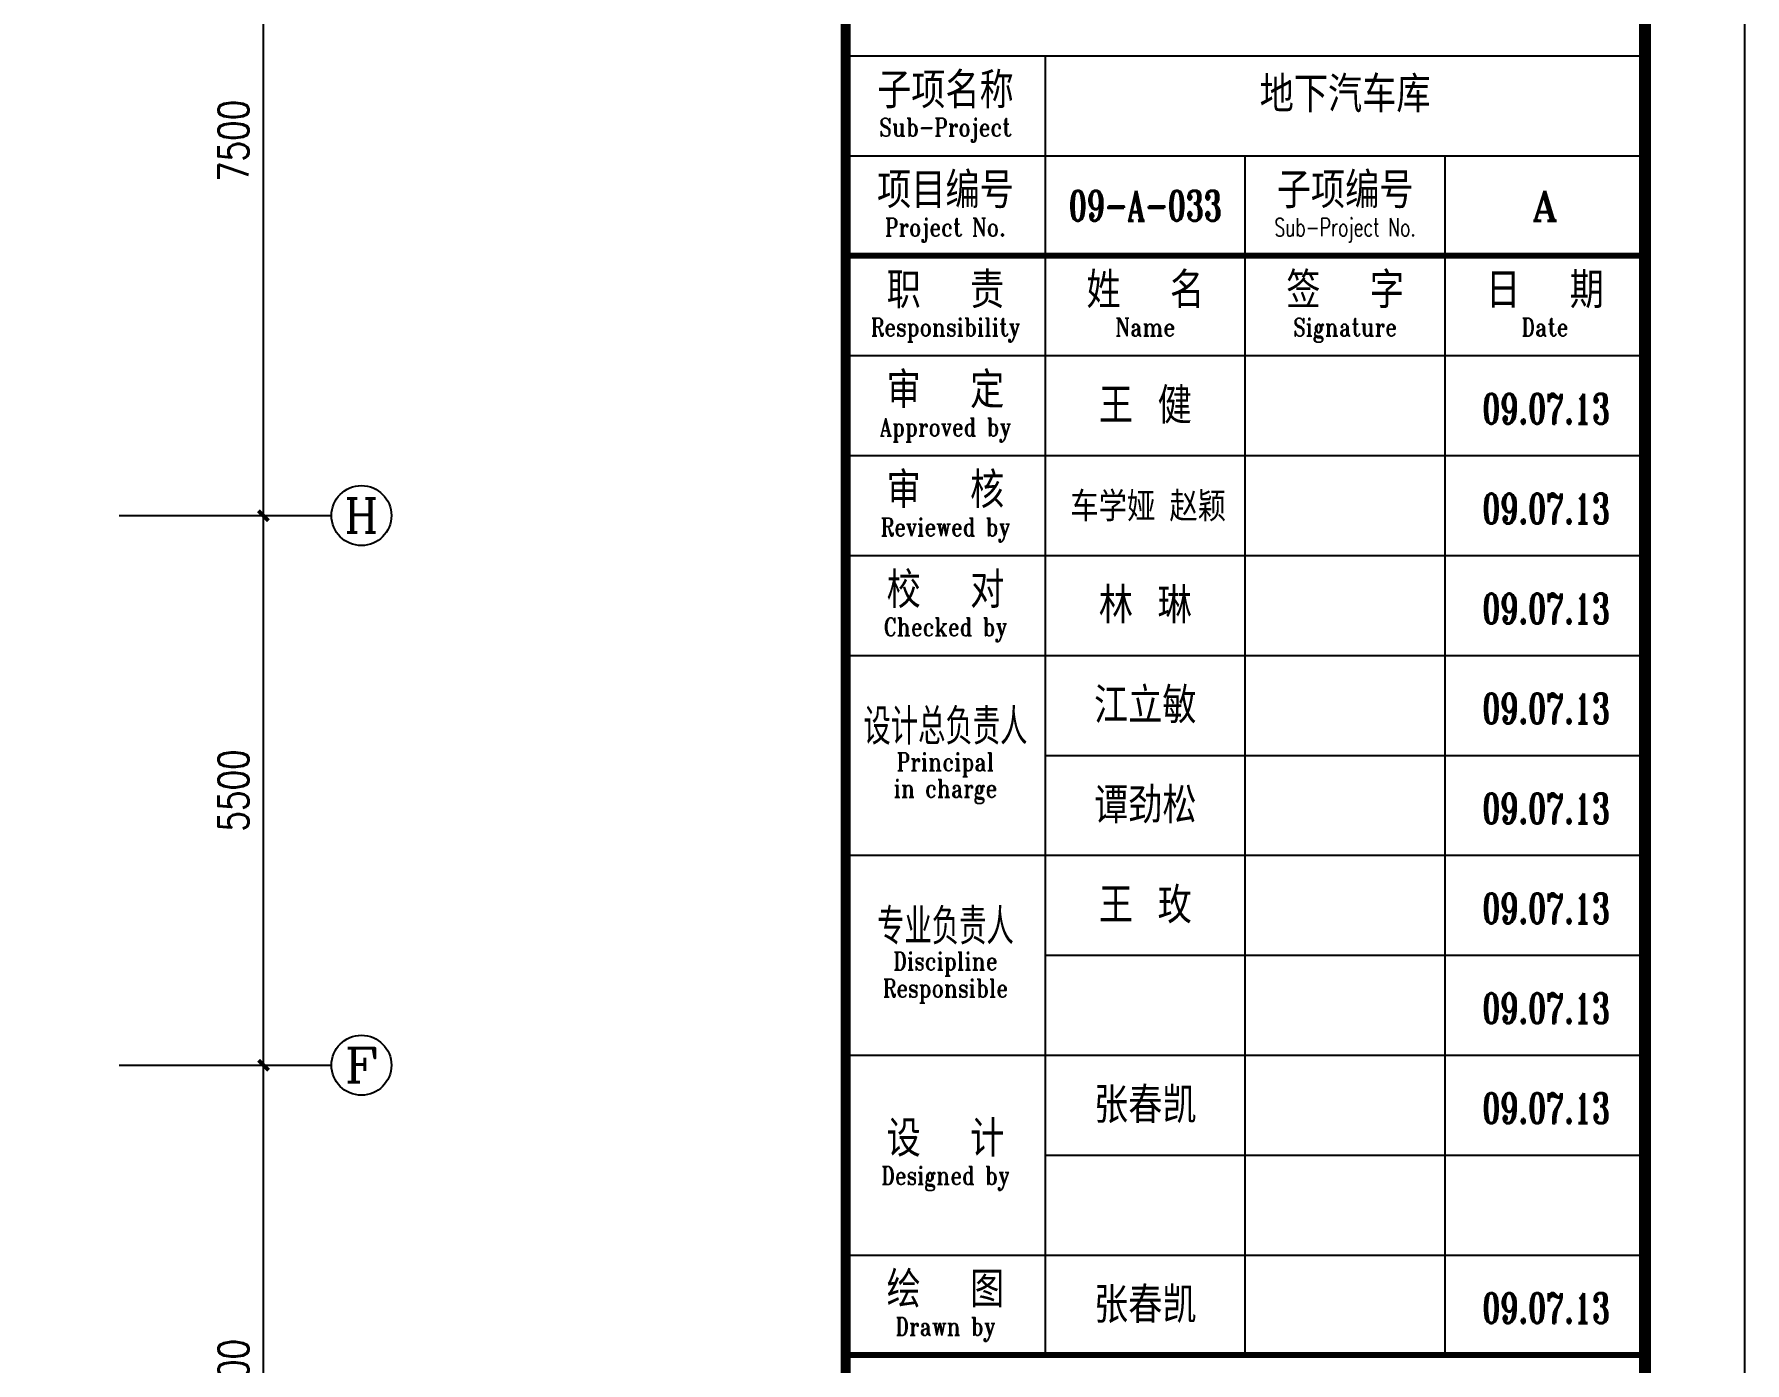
# Model space of a CAD drawing. Extents: x -1348811 to 123514, y -640545 to 749356.
# Drawn here: x -751379 to -734259, y 228450 to 241745 of the extents above; entities that cross this region are included whole.
import ezdxf
from ezdxf.enums import TextEntityAlignment as Align

# ---------------------------------------------------------------- set-up
doc = ezdxf.new("R2010")
doc.units = 0
doc.header["$LTSCALE"] = 10
doc.header["$MEASUREMENT"] = 0
doc.layers.get('0').update_dxf_attribs({"linetype": 'CONTINUOUS'})
doc.layers.get('Defpoints').update_dxf_attribs({"linetype": 'CONTINUOUS'})
for name, color, linetype in [('AXIS', 3, 'CONTINUOUS'), ('AXIS_TEXT', 7, 'CONTINUOUS'), ('STAIR', 9, 'CONTINUOUS'), ('图框', 7, 'CONTINUOUS')]:
    doc.layers.add(name, color=color, linetype=linetype)
doc.styles.add('_TCH_AXIS', font='COMPLEX', dxfattribs={"bigfont": 'GBCBIG'})
doc.styles.add('DIM_FONT', font='SIMPLEX', dxfattribs={"width": 0.8, "bigfont": 'HZTXT'})
doc.styles.add('TKZ1_tjhts.shx', font='tjromant.shx', dxfattribs={"bigfont": 'tjhts.shx'})
doc.styles.add('TKZ2_tjkts.shx', font='tjromant.shx', dxfattribs={"bigfont": 'tjkts.shx'})
doc.styles.add('黑体', font='simhei.ttf')
doc.dimstyles.new('DIMN', dxfattribs={"dimtxt": 300, "dimasz": 100, "dimexe": 250, "dimexo": 300, "dimgap": 150, "dimtad": 1, "dimdec": 0, "dimzin": 0, "dimdsep": 46, "dimtxsty": 'DIM_FONT', "dimblk": 'ARCHTICK', "dimcen": 0.09, "dimclrt": 7, "dimazin": 2, "dimtfac": 1, "dimtdec": 0, "dimtix": 1, "dimtmove": 2, "dimatfit": 3, "dimfxl": 0, "dimtolj": 1, "dimtzin": 0, "dimarcsym": 0})

# ---------------------------------------------------------------- blocks, each defined once
blk = doc.blocks.new('TJAD_TK_A1')
for p, q in [((1251.38, 643.45), (1331.38, 643.45)), ((1271.38, 513.45), (1271.38, 643.45)), ((1251.38, 633.45), (1331.38, 633.45)), ((1291.38, 513.45), (1291.38, 633.45)), ((1311.38, 513.45), (1311.38, 633.45)), ((1251.38, 613.45), (1331.38, 613.45)), ((1251.38, 603.45), (1331.38, 603.45)), ((1251.38, 593.45), (1331.38, 593.45)), ((1251.38, 583.45), (1331.38, 583.45)), ((1271.38, 573.45), (1331.38, 573.45)), ((1251.38, 563.45), (1331.38, 563.45)), ((1271.38, 553.45), (1331.38, 553.45)), ((1251.38, 543.45), (1331.38, 543.45)), ((1271.38, 533.45), (1331.38, 533.45)), ((1251.38, 523.45), (1331.38, 523.45))]:
    blk.add_line(p, q)
for points, const_width in [([(1251.38, 940.45), (1251.38, 366.45)], 1), ([(1251.38, 623.45), (1331.38, 623.45)], 0.6), ([(1251.38, 513.45), (1331.38, 513.45)], 0.6)]:
    blk.add_lwpolyline(points, dxfattribs=dict(const_width=const_width))
at = {"layer": '图框'}
blk.add_line((1341.38, 356.45), (1341.38, 950.45), dxfattribs=at)
at = {"layer": '图框', "const_width": 1.2}
blk.add_lwpolyline([(1331.38, 940.45), (525.38, 940.45), (525.38, 366.45), (1331.38, 366.45)], close=True, dxfattribs=at)
at = {"style": 'TKZ2_tjkts.shx'}
for s, p in [('子项名称', (1261.38, 640)), ('项目编号', (1261.38, 630)), ('职  责', (1261.38, 620)), ('姓  名', (1281.38, 620)), ('签  字', (1301.38, 620)), ('日  期', (1321.38, 620)), ('审  定', (1261.38, 610)), ('审  核', (1261.38, 600)), ('校  对', (1261.38, 590)), ('设  计', (1261.38, 535.1)), ('绘  图', (1261.38, 520))]:
    blk.add_text(s, height=3.6, dxfattribs=at).set_placement(p, align=Align.MIDDLE_CENTER)
at = {"style": 'TKZ2_tjkts.shx', "width": 0.8}
for s, height, p in [('Sub-Project', 1.8, (1261.38, 636.3)), ('Project No.', 1.8, (1261.38, 626.3)), ('Responsibility', 1.8, (1261.38, 616.3)), ('Name', 1.8, (1281.38, 616.3)), ('Signature', 1.8, (1301.38, 616.3)), ('Date', 1.8, (1321.38, 616.3)), ('Approved by', 1.8, (1261.38, 606.3)), ('Reviewed by', 1.8, (1261.38, 596.3)), ('Checked by', 1.8, (1261.38, 586.3)), ('设计总负责人', 3.6, (1261.38, 576.33)), ('Principal', 1.8, (1261.38, 572.8)), ('in charge', 1.8, (1261.38, 570.15)), ('专业负责人', 3.6, (1261.38, 556.33)), ('Discipline', 1.8, (1261.38, 552.87)), ('Responsible', 1.8, (1261.38, 550.15)), ('Designed by', 1.8, (1261.38, 531.4)), ('Drawn by', 1.8, (1261.38, 516.3))]:
    blk.add_text(s, height=height, dxfattribs=at).set_placement(p, align=Align.MIDDLE_CENTER)
at = {"layer": '图框', "style": 'TKZ2_tjkts.shx'}
blk.add_text('子项编号', height=3.6, dxfattribs=at).set_placement((1301.38, 630), align=Align.MIDDLE_CENTER)
at = {"layer": '图框', "style": 'TKZ2_tjkts.shx', "width": 0.7}
blk.add_text('Sub-Project No.', height=1.8, dxfattribs=at).set_placement((1301.38, 626.3), align=Align.MIDDLE_CENTER)
blk = doc.blocks.new('TJAD_图框_A1')
at = {"layer": '图框'}
blk.add_blockref('TJAD_TK_A1', (0, 0), dxfattribs=at)
at = {"layer": '图框', "color": 6, "style": 'TKZ1_tjhts.shx'}
for s, height, p in [('地下汽车库', 3.6, (1301.38, 639.61)), ('A', 3, (1321.38, 628.45)), ('王 健', 3.6, (1281.38, 608.45)), ('林 琳', 3.6, (1281.38, 588.45)), ('江立敏', 3.6, (1281.38, 578.45)), ('谭劲松', 3.6, (1281.38, 568.45)), ('王 玫', 3.6, (1281.38, 558.45)), ('张春凯', 3.6, (1281.38, 538.45)), ('张春凯', 3.6, (1281.38, 518.45))]:
    blk.add_text(s, height=height, dxfattribs=at).set_placement(p, align=Align.MIDDLE_CENTER)
at = {"layer": '图框', "color": 6}
for s, height, style, width, p in [('09-A-033', 3, 'TKZ1_tjhts.shx', 0.7, (1281.38, 628.45)), ('09.07.13', 3, 'TKZ1_tjhts.shx', 0.7, (1321.5, 608.14)), ('  车学娅 赵颖', 2.6, '黑体', 0.8, (1280.26, 598.45)), ('09.07.13', 3, 'TKZ1_tjhts.shx', 0.7, (1321.5, 598.14)), ('09.07.13', 3, 'TKZ1_tjhts.shx', 0.7, (1321.5, 588.14)), ('09.07.13', 3, 'TKZ1_tjhts.shx', 0.7, (1321.5, 578.14)), ('09.07.13', 3, 'TKZ1_tjhts.shx', 0.7, (1321.5, 568.14)), ('09.07.13', 3, 'TKZ1_tjhts.shx', 0.7, (1321.5, 558.14)), ('09.07.13', 3, 'TKZ1_tjhts.shx', 0.7, (1321.5, 548.14)), ('09.07.13', 3, 'TKZ1_tjhts.shx', 0.7, (1321.5, 538.14)), ('09.07.13', 3, 'TKZ1_tjhts.shx', 0.7, (1321.5, 518.14))]:
    blk.add_text(s, height=height, dxfattribs=dict(at, style=style, width=width)).set_placement(p, align=Align.MIDDLE_CENTER)
blk = doc.blocks.new('_ArchTick')
at = {"color": 0, "linetype": 'ByBlock', "const_width": 0.4}
blk.add_lwpolyline([(-0.5, -0.5), (0.5, 0.5)], dxfattribs=at)
blk = doc.blocks.new('*D2147')
at = {"layer": 'AXIS', "color": 0, "lineweight": -2}
for p, q in [((-750228, 231427), (-748835, 231427)), ((-749085, 225127), (-749085, 231427)), ((-750228, 225127), (-748835, 225127))]:
    blk.add_line(p, q, dxfattribs=at)
at = {"layer": 'Defpoints', "color": 0}
for p in [(-750528, 231427), (-749085, 231427), (-750528, 225127)]:
    blk.add_point(p, dxfattribs=at)
at = {"layer": 'AXIS', "color": 0, "lineweight": -2, "xscale": 100, "yscale": 100, "zscale": 100}
for p, rotation in [((-749085, 231427), 90), ((-749085, 225127), 270)]:
    blk.add_blockref('_ArchTick', p, dxfattribs=dict(at, rotation=rotation))
at = {"layer": 'AXIS', "color": 7, "insert": (-749385, 228277), "char_height": 300, "attachment_point": 5, "rotation": 90, "style": 'DIM_FONT'}
blk.add_mtext('\\A1;6300', dxfattribs=at)
blk = doc.blocks.new('*D2148')
at = {"layer": 'AXIS', "color": 0, "lineweight": -2}
for p, q in [((-750228, 236927), (-748835, 236927)), ((-749085, 231427), (-749085, 236927)), ((-750228, 231427), (-748835, 231427))]:
    blk.add_line(p, q, dxfattribs=at)
at = {"layer": 'Defpoints', "color": 0}
for p in [(-750528, 236927), (-749085, 236927), (-750528, 231427)]:
    blk.add_point(p, dxfattribs=at)
at = {"layer": 'AXIS', "color": 0, "lineweight": -2, "xscale": 100, "yscale": 100, "zscale": 100}
for p, rotation in [((-749085, 236927), 90), ((-749085, 231427), 270)]:
    blk.add_blockref('_ArchTick', p, dxfattribs=dict(at, rotation=rotation))
at = {"layer": 'AXIS', "color": 7, "insert": (-749385, 234177), "char_height": 300, "attachment_point": 5, "rotation": 90, "style": 'DIM_FONT'}
blk.add_mtext('\\A1;5500', dxfattribs=at)
blk = doc.blocks.new('*D2149')
at = {"layer": 'AXIS', "color": 0, "lineweight": -2}
for p, q in [((-750228, 244427), (-748835, 244427)), ((-749085, 236927), (-749085, 244427)), ((-750228, 236927), (-748835, 236927))]:
    blk.add_line(p, q, dxfattribs=at)
at = {"layer": 'Defpoints', "color": 0}
for p in [(-750528, 244427), (-749085, 244427), (-750528, 236927)]:
    blk.add_point(p, dxfattribs=at)
at = {"layer": 'AXIS', "color": 0, "lineweight": -2, "xscale": 100, "yscale": 100, "zscale": 100}
for p, rotation in [((-749085, 244427), 90), ((-749085, 236927), 270)]:
    blk.add_blockref('_ArchTick', p, dxfattribs=dict(at, rotation=rotation))
at = {"layer": 'AXIS', "color": 7, "insert": (-749385, 240677), "char_height": 300, "attachment_point": 5, "rotation": 90, "style": 'DIM_FONT'}
blk.add_mtext('\\A1;7500', dxfattribs=at)

msp = doc.modelspace()

# ---------------------------------------------------------------- linework, layer by layer
at = {"layer": 'AXIS'}
for p, q in [((-750528.4, 236927.4), (-748404.3, 236927.4)), ((-750528.4, 231427.4), (-748404.3, 231427.4))]:
    msp.add_line(p, q, dxfattribs=at)
for centre in [(-748104.3, 236927.4), (-748104.3, 231427.4)]:
    msp.add_circle(centre, 300, dxfattribs=at)

# ---------------------------------------------------------------- block references
at = {"layer": 'STAIR', "xscale": 100, "yscale": 100, "zscale": 100}
msp.add_blockref('TJAD_图框_A1', (-868397.3, 177182.9), dxfattribs=at)

# ---------------------------------------------------------------- texts
at = {"layer": 'AXIS_TEXT', "style": '_TCH_AXIS'}
for s, width, p, p2 in [('H', 1.05, (-748274, 236757.7), (-747934.6, 236757.7)), ('F', 1.3125, (-748274, 231257.7), (-747934.6, 231257.7))]:
    msp.add_text(s, height=339.4, dxfattribs=dict(at, width=width)).set_placement(p, p2, align=Align.FIT)

# ---------------------------------------------------------------- dimensions: what is measured, and where the dimension line sits
at = {"layer": 'AXIS'}
for p1, p2, picture, middle in [((-750528.4, 236927.4), (-750528.4, 244427.4), '*D2149', (-749385.5, 240677.4)), ((-750528.4, 231427.4), (-750528.4, 236927.4), '*D2148', (-749385.5, 234177.4)), ((-750528.4, 225127.4), (-750528.4, 231427.4), '*D2147', (-749385.5, 228277.4))]:
    dim = msp.add_aligned_dim(p1=p1, p2=p2, distance=-1442.9, dimstyle='DIMN', dxfattribs=at)
    dim.commit()
    dim.dimension.update_dxf_attribs({"geometry": picture, "text_midpoint": middle})

doc.saveas('drawing.dxf')
